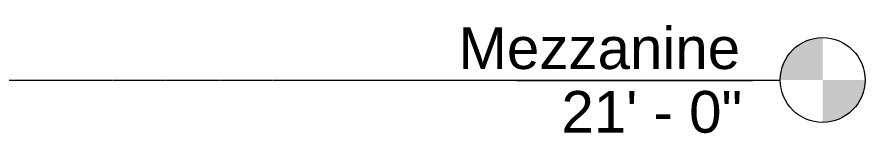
# Model space of a CAD drawing. Header units: inches. Extents: x 20426 to 92531, y -195 to 750.
# Drawn here: x 22874.9 to 23194.9, y 228.2 to 275.8 of the extents above; entities that cross this region are included whole.
import ezdxf

# ---------------------------------------------------------------- set-up
doc = ezdxf.new("R2010")
doc.units = ezdxf.units.IN
doc.header["$MEASUREMENT"] = 0
doc.linetypes.add('Grid Line 1_2_', pattern=[0.875, 0.5, -0.125, 0.125, -0.125])
doc.layers.add('A-FLOR-LEVL', color=51, linetype='Continuous', lineweight=9)
doc.styles.add('Arial', font='arial.ttf', dxfattribs={"height": 15.736527})

# ---------------------------------------------------------------- blocks, each defined once
blk = doc.blocks.new('Level - Level Head - Circle-15001-Elevation - West')
at = {"layer": 'A-FLOR-LEVL'}
h = blk.add_hatch(color=256, dxfattribs=at)
edge = h.paths.add_edge_path(flags=0)
edge.add_line((23178.87, 0), (23162.87, 0))
edge.add_arc((23178.87, 0), 16, 90, 180, ccw=False)
edge.add_line((23178.87, 16), (23178.87, 0))
h = blk.add_hatch(color=256, dxfattribs=at)
edge = h.paths.add_edge_path(flags=0)
edge.add_line((23178.87, -16), (23178.87, 0))
edge.add_line((23178.87, 0), (23194.87, 0))
edge.add_arc((23178.87, 0), 16, 270, 360, ccw=False)
blk.add_circle((23178.87, 0), 16, dxfattribs=at)

msp = doc.modelspace()

# ---------------------------------------------------------------- block references
at = {"layer": 'A-FLOR-LEVL'}
msp.add_blockref('Level - Level Head - Circle-15001-Elevation - West', (0, 252), dxfattribs=at)

# ---------------------------------------------------------------- texts
at = {"layer": 'A-FLOR-LEVL', "insert": (23147.74, 271.89), "char_height": 15.737, "width": 126.528, "attachment_point": 3, "line_spacing_factor": 0.938532, "style": 'Arial', "bg_fill": 3, "box_fill_scale": 1.25, "bg_fill_color": 0, "bg_fill_transparency": 0}
msp.add_mtext('Mezzanine', dxfattribs=at)

# ---------------------------------------------------------------- next in the draw order: texts
at = {"layer": 'A-FLOR-LEVL', "insert": (23148.52, 247.85), "char_height": 15.737, "width": 81.216, "attachment_point": 3, "line_spacing_factor": 0.938532, "style": 'Arial', "bg_fill": 3, "box_fill_scale": 1.25, "bg_fill_color": 0, "bg_fill_transparency": 0}
msp.add_mtext('21\' - 0"', dxfattribs=at)

# ---------------------------------------------------------------- next in the draw order: linework, layer by layer
at = {"layer": 'A-FLOR-LEVL', "linetype": 'Grid Line 1_2_'}
msp.add_line((20426.1, 252), (23162.87, 252), dxfattribs=at)

doc.saveas('drawing.dxf')
